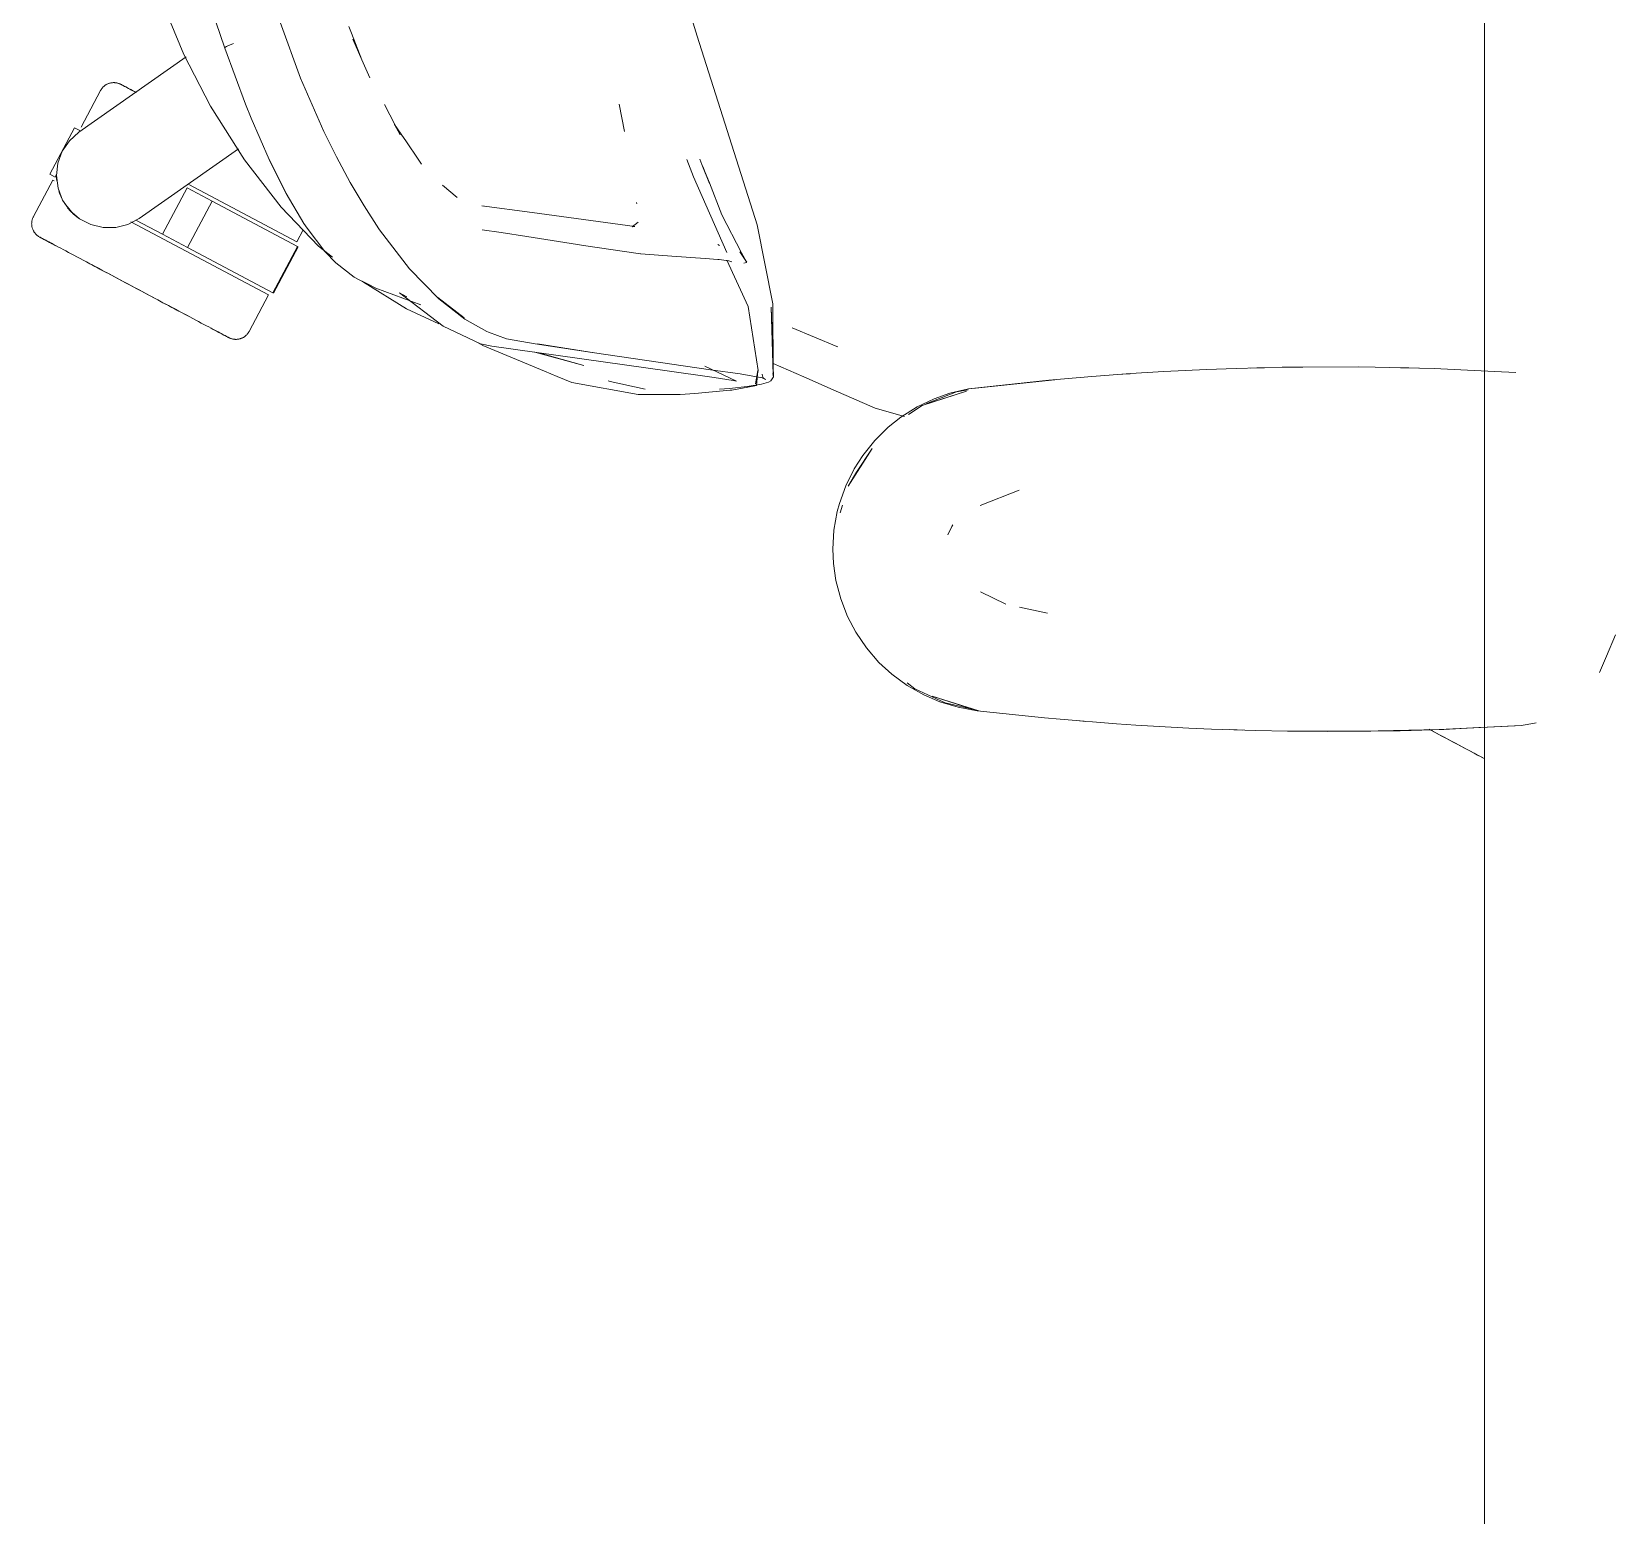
# Model space of a CAD drawing. Header units: millimetres. Extents: x 155920 to 295199, y -4084 to 97293.
# Drawn here: x 194247 to 194668.2, y 31136.2 to 31530.8 of the extents above; entities that cross this region are included whole.
import ezdxf

# ---------------------------------------------------------------- set-up
doc = ezdxf.new("R2010")
doc.units = ezdxf.units.MM
doc.header["$MEASUREMENT"] = 0
doc.layers.add('G-IMPT', color=8, linetype='CONTINUOUS', lineweight=9)
doc.layers.add('I-FURN', color=8, linetype='CONTINUOUS', lineweight=9)

msp = doc.modelspace()

# ---------------------------------------------------------------- linework, layer by layer
at = {"layer": 'G-IMPT'}
for p, q in [((194423.95, 31529.6), (194414.77, 31559.57)), ((194279.96, 31542.69), (194287.48, 31524.71)), ((194298.36, 31526.4), (194295.95, 31533.33)), ((194318.52, 31518.41), (194313.06, 31533.29)), ((194331.36, 31532.09), (194332.03, 31530.37)), ((194334.75, 31523.29), (194332.03, 31530.37)), ((194423.95, 31529.6), (194439.94, 31479.36)), ((194298.32, 31526.4), (194298.35, 31526.53)), ((194303.89, 31511.44), (194298.32, 31526.4)), ((194298.35, 31526.53), (194298.76, 31526.8)), ((194298.35, 31526.53), (194298.37, 31526.58)), ((194298.35, 31526.53), (194298.36, 31526.4)), ((194298.76, 31526.8), (194298.37, 31526.58)), ((194299.59, 31527.18), (194298.76, 31526.8)), ((194298.94, 31526.9), (194298.76, 31526.8)), ((194299.59, 31527.18), (194298.94, 31526.9)), ((194299.59, 31527.18), (194300.64, 31527.61)), ((194299.59, 31527.18), (194300.05, 31527.38)), ((194300.64, 31527.61), (194300.05, 31527.38)), ((194334.75, 31523.29), (194332.44, 31528.73)), ((194294.57, 31510.94), (194287.48, 31524.71)), ((194336.95, 31518.44), (194334.75, 31523.29)), ((194318.52, 31518.41), (194324.7, 31504.18)), ((194303.55, 31496.64), (194294.57, 31510.94)), ((194305.37, 31507.76), (194303.89, 31511.44)), ((194340.82, 31511.4), (194345.01, 31503.29)), ((194403.23, 31511.49), (194404.64, 31504.23)), ((194310.14, 31496.8), (194305.37, 31507.76)), ((194328.09, 31497.45), (194324.7, 31504.18)), ((194343.5, 31506.07), (194346.06, 31502.31)), ((194343.5, 31506.07), (194345.01, 31503.29)), ((194346.06, 31502.31), (194346.46, 31501.73)), ((194346.46, 31501.73), (194349.95, 31496.6)), ((194303.55, 31496.64), (194313.35, 31484.04)), ((194310.36, 31496.35), (194310.14, 31496.8)), ((194310.14, 31496.8), (194314.67, 31487.74)), ((194310.14, 31496.8), (194314.36, 31488.34)), ((194310.36, 31496.35), (194314.67, 31487.74)), ((194328.09, 31497.45), (194331.66, 31490.66)), ((194349.95, 31496.6), (194350.7, 31495.5)), ((194421.22, 31496.76), (194422.97, 31492.18)), ((194425.25, 31495.44), (194424.69, 31496.86)), ((194422.97, 31492.18), (194431.89, 31472.02)), ((194427.26, 31490.54), (194425.25, 31495.44)), ((194425.25, 31495.44), (194427.27, 31490.34)), ((194427.27, 31490.34), (194425.48, 31494.87)), ((194314.67, 31487.74), (194314.36, 31488.34)), ((194314.67, 31487.74), (194319.4, 31479.75)), ((194335.42, 31484.44), (194331.66, 31490.66)), ((194356.22, 31489.97), (194360.13, 31486.63)), ((194430.52, 31482.07), (194427.26, 31490.54)), ((194323.31, 31473.75), (194313.35, 31484.04)), ((194335.42, 31484.44), (194339.31, 31478.34)), ((194380.08, 31482.69), (194366.72, 31484.46)), ((194366.72, 31484.46), (194367.19, 31484.32)), ((194407.91, 31485.01), (194407.87, 31485.36)), ((194320.27, 31478.46), (194319.4, 31479.75)), ((194380.08, 31482.69), (194407.41, 31478.95)), ((194408.26, 31480.06), (194406.7, 31478.82)), ((194406.91, 31478.86), (194407.15, 31478.9)), ((194407.41, 31478.95), (194407.15, 31478.9)), ((194430.52, 31482.07), (194435.8, 31471.97)), ((194439.94, 31479.36), (194444.14, 31458.4)), ((194324.98, 31472.33), (194320.27, 31478.46)), ((194339.47, 31478.08), (194339.31, 31478.34)), ((194347.5, 31467.65), (194339.47, 31478.08)), ((194371.89, 31477.33), (194366.81, 31478.08)), ((194371.89, 31477.33), (194378.72, 31476.27)), ((194378.72, 31476.27), (194380.38, 31476.01)), ((194392.16, 31474.14), (194380.38, 31476.01)), ((194326.98, 31470.75), (194323.31, 31473.75)), ((194324.98, 31472.33), (194327.88, 31469.3)), ((194393.71, 31473.89), (194392.16, 31474.14)), ((194408.92, 31471.69), (194393.71, 31473.89)), ((194408.92, 31471.69), (194409, 31471.67)), ((194409, 31471.67), (194417.25, 31471.06)), ((194426.09, 31470.42), (194417.25, 31471.06)), ((194426.09, 31470.42), (194429.5, 31470.17)), ((194429.51, 31474.19), (194429.95, 31473.92)), ((194437.15, 31469.51), (194435.31, 31472.21)), ((194437.15, 31469.51), (194435.8, 31471.97)), ((194332.74, 31465.44), (194327.88, 31469.3)), ((194355.23, 31459.74), (194347.5, 31467.65)), ((194429.87, 31470.13), (194429.5, 31470.17)), ((194429.87, 31470.13), (194432.33, 31469.84)), ((194437.51, 31457.7), (194431.92, 31469.99)), ((194432.33, 31469.84), (194432.39, 31469.82)), ((194433.17, 31469.54), (194432.39, 31469.82)), ((194436.43, 31469.23), (194437.12, 31469.38)), ((194437.12, 31469.38), (194437.15, 31469.51)), ((194437.15, 31469.51), (194437.18, 31469.68)), ((194333.88, 31464.83), (194332.74, 31465.44)), ((194333.88, 31464.83), (194336.31, 31463.65)), ((194335.23, 31464.13), (194334.88, 31464.37)), ((194335.23, 31464.13), (194346.68, 31457.01)), ((194336.31, 31463.65), (194338.54, 31462.58)), ((194350.45, 31458.07), (194338.54, 31462.58)), ((194344.79, 31461.3), (194356.44, 31452.39)), ((194344.79, 31461.3), (194346.74, 31460.19)), ((194361.97, 31454.65), (194355.02, 31460.05)), ((194355.02, 31460.05), (194358.6, 31457.24)), ((194355.23, 31459.74), (194362.2, 31454.33)), ((194437.51, 31457.7), (194440.22, 31440.66)), ((194444.14, 31458.4), (194444.18, 31439.53)), ((194346.68, 31457.01), (194355.31, 31453.03)), ((194361.97, 31454.65), (194358.6, 31457.24)), ((194362.2, 31454.33), (194368.03, 31451.04)), ((194443.7, 31457.51), (194444.28, 31439.07)), ((194443.7, 31457.51), (194444.18, 31439.53)), ((194356.44, 31452.39), (194363.02, 31449.32)), ((194363.02, 31449.32), (194366.38, 31447.75)), ((194368.45, 31450.82), (194368.03, 31451.04)), ((194368.45, 31450.82), (194373.24, 31449.07)), ((194449.28, 31451.97), (194461.14, 31447.05)), ((194365.77, 31448.04), (194366.94, 31447.27)), ((194369.38, 31447.11), (194366.38, 31447.75)), ((194366.94, 31447.27), (194383.39, 31440.47)), ((194416.59, 31440.43), (194369.38, 31447.11)), ((194373.24, 31449.07), (194380.92, 31447.77)), ((194393.8, 31441.98), (194380.85, 31445.49)), ((194396.08, 31445.47), (194380.92, 31447.77)), ((194396.08, 31445.47), (194381.49, 31447.7)), ((194396.68, 31445.38), (194381.49, 31447.7)), ((194393.8, 31441.98), (194381.91, 31445.34)), ((194396.68, 31445.38), (194427.56, 31440.82)), ((194461.4, 31446.94), (194461.14, 31447.05)), ((194426.01, 31441.81), (194434.44, 31437.8)), ((194427.56, 31440.82), (194435.41, 31439.71)), ((194452.34, 31438.94), (194444.17, 31442.51)), ((194559.44, 31440.91), (194548.13, 31440.37)), ((194559.44, 31440.91), (194567.32, 31441.2)), ((194579.62, 31441.5), (194567.32, 31441.2)), ((194571.19, 31441.28), (194572.84, 31441.36)), ((194572.84, 31441.36), (194574.92, 31441.36)), ((194579.62, 31441.5), (194585.09, 31441.57)), ((194599.81, 31441.58), (194585.09, 31441.57)), ((194604.32, 31441.52), (194599.81, 31441.58)), ((194604.32, 31441.52), (194619.99, 31441.15)), ((194611.04, 31441.35), (194613.26, 31441.35)), ((194615.94, 31441.23), (194613.26, 31441.35)), ((194619.99, 31441.15), (194623.53, 31441.02)), ((194636.09, 31440.41), (194623.53, 31441.02)), ((194383.39, 31440.47), (194386.76, 31439.08)), ((194390.62, 31437.49), (194386.76, 31439.08)), ((194408.31, 31434.25), (194390.62, 31437.49)), ((194400.87, 31437.7), (194400.3, 31437.86)), ((194410.18, 31435.66), (194400.87, 31437.7)), ((194416.59, 31440.43), (194427.26, 31438.99)), ((194428.55, 31438.78), (194427.26, 31438.99)), ((194433.57, 31437.95), (194428.55, 31438.78)), ((194434.44, 31437.8), (194433.57, 31437.95)), ((194441.68, 31438.6), (194435.41, 31439.71)), ((194437.45, 31436.22), (194439.77, 31436.66)), ((194437.86, 31436.48), (194441.14, 31437.01)), ((194439.54, 31437.07), (194440.22, 31440.66)), ((194439.54, 31437.07), (194440.16, 31440.62)), ((194440.16, 31440.62), (194439.77, 31436.66)), ((194441.06, 31438.77), (194442.15, 31438.21)), ((194441.06, 31438.77), (194441.68, 31438.6)), ((194441.14, 31437.01), (194443, 31437.56)), ((194441.33, 31439.15), (194441.25, 31439.65)), ((194441.33, 31439.15), (194441.65, 31438.61)), ((194441.65, 31438.61), (194442.15, 31438.21)), ((194443.54, 31437.89), (194443, 31437.56)), ((194443.54, 31437.89), (194443.92, 31438.38)), ((194444.31, 31438.95), (194443.92, 31438.38)), ((194444.31, 31438.95), (194444.12, 31439.82)), ((194444.12, 31439.82), (194444.14, 31439.71)), ((194444.18, 31439.53), (194444.14, 31439.71)), ((194444.28, 31439.07), (194444.18, 31439.53)), ((194460.18, 31435.52), (194452.34, 31438.94)), ((194496.14, 31435.74), (194519.09, 31438.2)), ((194496.14, 31435.74), (194517.57, 31438.09)), ((194519.09, 31438.2), (194498.95, 31436.07)), ((194517.57, 31438.09), (194528.97, 31439.08)), ((194539.26, 31439.81), (194528.97, 31439.08)), ((194537.22, 31439.67), (194535.8, 31439.54)), ((194537.22, 31439.67), (194539.12, 31439.76)), ((194539.26, 31439.81), (194548.13, 31440.37)), ((194636.09, 31440.41), (194641.76, 31440.12)), ((194408.31, 31434.25), (194415.28, 31434.22)), ((194419.45, 31434.22), (194415.28, 31434.22)), ((194423.41, 31434.56), (194419.45, 31434.22)), ((194423.41, 31434.56), (194432.73, 31435.37)), ((194432.56, 31435.89), (194429.97, 31435.67)), ((194432.61, 31435.89), (194437.25, 31436.4)), ((194432.73, 31435.37), (194433.2, 31435.41)), ((194437.45, 31436.22), (194433.2, 31435.41)), ((194437.86, 31436.48), (194437.25, 31436.4)), ((194471.3, 31430.66), (194460.18, 31435.52)), ((194482.46, 31430.95), (194487.04, 31433.14)), ((194483.79, 31431.34), (194495.64, 31435.16)), ((194493.01, 31434.95), (194484.82, 31431.75)), ((194486.49, 31432.24), (194495.64, 31435.16)), ((194487.04, 31433.14), (194491.18, 31434.59)), ((194496.14, 31435.74), (194491.18, 31434.59)), ((194496.06, 31435.53), (194493.01, 31434.95)), ((194496.14, 31435.74), (194498.95, 31436.07)), ((194471.3, 31430.66), (194479.12, 31428.41)), ((194474.83, 31425.6), (194478.14, 31428.22)), ((194482.46, 31430.95), (194478.14, 31428.22)), ((194483.79, 31431.34), (194480.21, 31428.92)), ((194483.79, 31431.34), (194486.49, 31432.24)), ((194471.22, 31422.05), (194474.83, 31425.6)), ((194464.17, 31409.92), (194470.5, 31419.87)), ((194466.34, 31413.59), (194470.5, 31419.87)), ((194471.22, 31422.05), (194468.04, 31418.07)), ((194465.77, 31414.52), (194468.04, 31418.07)), ((194463.53, 31410.01), (194465.77, 31414.52)), ((194464.17, 31409.92), (194466.34, 31413.59)), ((194463.53, 31410.01), (194461.82, 31405.24)), ((194509.66, 31408.84), (194499.23, 31404.7)), ((194460.37, 31398.16), (194461.25, 31403.11)), ((194461.25, 31403.11), (194461.82, 31405.24)), ((194462.62, 31404.8), (194462, 31402.77)), ((194490.69, 31396.95), (194491.71, 31399.17)), ((194491.71, 31399.17), (194492, 31399.62)), ((194460.08, 31393.12), (194460.37, 31398.16)), ((194460.08, 31393.12), (194460.25, 31389.28)), ((194460.9, 31384.76), (194460.25, 31389.28)), ((194460.9, 31384.76), (194462.16, 31379.9)), ((194463.99, 31375.18), (194462.16, 31379.9)), ((194499.32, 31381.75), (194506.11, 31378.48)), ((194517.16, 31376.14), (194509.72, 31377.71)), ((194466.18, 31371.02), (194463.99, 31375.18)), ((194466.18, 31371.02), (194469.01, 31366.85)), ((194668.21, 31370.34), (194665.88, 31364.71)), ((194469.01, 31366.85), (194472.33, 31363.02)), ((194475.77, 31359.85), (194472.33, 31363.02)), ((194664.04, 31360.32), (194665.88, 31364.71)), ((194475.77, 31359.85), (194479.85, 31356.86)), ((194479.81, 31357.55), (194481.92, 31355.95)), ((194484.3, 31354.34), (194479.85, 31356.86)), ((194489.99, 31352.22), (194481.92, 31355.95)), ((194484.3, 31354.34), (194488.53, 31352.53)), ((194498.95, 31350.17), (194486.49, 31354)), ((194486.49, 31354), (194495.64, 31351.09)), ((194488.53, 31352.53), (194493.4, 31351.07)), ((194489.99, 31352.22), (194498.39, 31350.3)), ((194498.44, 31350.17), (194493.4, 31351.07)), ((194498.95, 31350.17), (194495.64, 31351.09)), ((194516.37, 31348.27), (194498.44, 31350.17)), ((194520.5, 31347.92), (194516.37, 31348.27)), ((194535.55, 31346.67), (194520.5, 31347.92)), ((194527.37, 31347.32), (194525.69, 31347.49)), ((194535.55, 31346.67), (194540.64, 31346.35)), ((194540.64, 31346.35), (194554.78, 31345.54)), ((194560.8, 31345.28), (194554.78, 31345.54)), ((194560.8, 31345.28), (194572.56, 31344.9)), ((194565.69, 31345.14), (194567.62, 31345.03)), ((194567.62, 31345.03), (194569.12, 31345.02)), ((194580.98, 31344.73), (194572.56, 31344.9)), ((194580.98, 31344.73), (194611, 31344.85)), ((194580.98, 31344.73), (194601.17, 31344.68)), ((194580.98, 31344.73), (194591.78, 31344.64)), ((194611, 31344.85), (194591.78, 31344.64)), ((194601.17, 31344.68), (194622.56, 31345.19)), ((194601.17, 31344.68), (194621.35, 31345.15)), ((194601.17, 31344.68), (194611, 31344.85)), ((194601.17, 31344.72), (194603.2, 31344.7)), ((194603.2, 31344.7), (194605.11, 31344.78)), ((194611, 31344.85), (194622.56, 31345.19)), ((194621.35, 31345.15), (194643.14, 31346.24)), ((194621.35, 31345.15), (194641.53, 31346.12)), ((194622.56, 31345.19), (194621.35, 31345.15)), ((194622.56, 31345.19), (194633.39, 31345.74)), ((194643.14, 31346.24), (194641.53, 31346.12)), ((194643.14, 31346.24), (194644.78, 31346.49)), ((194647.18, 31346.93), (194644.78, 31346.49))]:
    msp.add_line(p, q, dxfattribs=at)
at = {"layer": 'I-FURN'}
for p, q in [((194633.39, 32207.34), (194633.39, 30207.34)), ((194259.52, 31504.02), (194288.11, 31524.04)), ((194266.53, 31516.5), (194266.67, 31516.58)), ((194266.67, 31516.58), (194266.81, 31516.67)), ((194266.81, 31516.67), (194266.95, 31516.75)), ((194266.95, 31516.75), (194267.09, 31516.82)), ((194267.09, 31516.82), (194267.24, 31516.88)), ((194267.24, 31516.88), (194267.39, 31516.94)), ((194267.39, 31516.94), (194267.54, 31517)), ((194267.54, 31517), (194267.69, 31517.05)), ((194267.69, 31517.05), (194267.85, 31517.09)), ((194267.85, 31517.09), (194268.01, 31517.12)), ((194268.01, 31517.12), (194268.17, 31517.15)), ((194268.17, 31517.15), (194268.33, 31517.17)), ((194268.33, 31517.17), (194268.49, 31517.19)), ((194268.49, 31517.19), (194268.65, 31517.2)), ((194268.65, 31517.2), (194268.81, 31517.2)), ((194268.81, 31517.2), (194268.97, 31517.2)), ((194268.97, 31517.2), (194269.13, 31517.19)), ((194269.13, 31517.19), (194269.29, 31517.18)), ((194269.29, 31517.18), (194269.45, 31517.15)), ((194269.45, 31517.15), (194269.61, 31517.13)), ((194269.61, 31517.13), (194269.77, 31517.09)), ((194269.77, 31517.09), (194269.92, 31517.05)), ((194269.92, 31517.05), (194270.08, 31517)), ((194270.08, 31517), (194270.23, 31516.95)), ((194270.23, 31516.95), (194270.38, 31516.89)), ((194270.38, 31516.89), (194270.52, 31516.82)), ((194270.52, 31516.82), (194270.67, 31516.75)), ((194270.67, 31516.75), (194270.71, 31516.73)), ((194270.71, 31516.73), (194270.73, 31516.72)), ((194270.76, 31516.71), (194270.71, 31516.73)), ((194270.71, 31516.73), (194270.71, 31516.73)), ((194270.73, 31516.72), (194270.79, 31516.69)), ((194270.84, 31516.66), (194270.76, 31516.71)), ((194270.79, 31516.69), (194270.89, 31516.64)), ((194270.96, 31516.6), (194270.84, 31516.66)), ((194270.89, 31516.64), (194271.03, 31516.56)), ((194271.12, 31516.51), (194270.96, 31516.6)), ((194271.03, 31516.56), (194271.21, 31516.47)), ((194265.26, 31515.07), (194260.11, 31505.38)), ((194265.26, 31515.07), (194265.34, 31515.21)), ((194265.34, 31515.21), (194265.42, 31515.34)), ((194265.42, 31515.34), (194265.51, 31515.48)), ((194265.51, 31515.48), (194265.6, 31515.61)), ((194265.6, 31515.61), (194265.7, 31515.74)), ((194265.7, 31515.74), (194265.81, 31515.86)), ((194265.81, 31515.86), (194265.92, 31515.98)), ((194265.92, 31515.98), (194266.03, 31516.09)), ((194266.03, 31516.09), (194266.15, 31516.2)), ((194266.15, 31516.2), (194266.28, 31516.3)), ((194266.28, 31516.3), (194266.4, 31516.4)), ((194266.4, 31516.4), (194266.53, 31516.5)), ((194271.32, 31516.41), (194271.12, 31516.51)), ((194271.21, 31516.47), (194271.43, 31516.35)), ((194271.56, 31516.28), (194271.32, 31516.41)), ((194271.43, 31516.35), (194271.69, 31516.21)), ((194271.84, 31516.13), (194271.56, 31516.28)), ((194271.69, 31516.21), (194271.98, 31516.05)), ((194272.16, 31515.96), (194271.84, 31516.13)), ((194271.98, 31516.05), (194272.32, 31515.88)), ((194272.52, 31515.77), (194272.16, 31515.96)), ((194272.32, 31515.88), (194272.69, 31515.68)), ((194272.91, 31515.56), (194272.52, 31515.77)), ((194272.69, 31515.68), (194273.1, 31515.46)), ((194273.34, 31515.33), (194272.91, 31515.56)), ((194273.1, 31515.46), (194273.55, 31515.22)), ((194273.8, 31515.09), (194273.34, 31515.33)), ((194273.55, 31515.22), (194274.03, 31514.97)), ((194274.31, 31514.82), (194273.8, 31515.09)), ((194274.03, 31514.97), (194274.55, 31514.69)), ((194274.84, 31514.54), (194274.31, 31514.82)), ((194258.36, 31505.18), (194251.79, 31492.82)), ((194257.01, 31501.76), (194259.52, 31504.02)), ((194258.36, 31505.18), (194259.75, 31504.44)), ((194259.75, 31504.44), (194259.67, 31504.48)), ((194255.11, 31498.98), (194257.01, 31501.76)), ((194253.55, 31492.46), (194253.93, 31495.81)), ((194253.93, 31495.81), (194255.11, 31498.98)), ((194302, 31499.6), (194275.57, 31481.09)), ((194253.18, 31492.08), (194251.79, 31492.82)), ((194253.09, 31492.12), (194253.18, 31492.08)), ((194253.18, 31492.08), (194253.58, 31492.83)), ((194253.98, 31489.12), (194253.55, 31492.46)), ((194252.6, 31491.25), (194247.45, 31481.57)), ((194252.6, 31491.25), (194252.97, 31491.05)), ((194255.2, 31485.97), (194253.98, 31489.12)), ((194288.33, 31489.24), (194281.76, 31476.88)), ((194288.33, 31489.24), (194294.97, 31485.71)), ((194288.8, 31490.12), (194317.5, 31474.87)), ((194257.13, 31483.21), (194255.2, 31485.97)), ((194255.67, 31485.13), (194257.97, 31482.35)), ((194259.67, 31480.99), (194257.13, 31483.21)), ((194294.97, 31485.71), (194288.4, 31473.35)), ((194294.97, 31485.71), (194317.68, 31473.63)), ((194246.97, 31479.67), (194246.98, 31479.83)), ((194246.98, 31479.51), (194246.97, 31479.67)), ((194246.98, 31479.83), (194246.99, 31479.99)), ((194246.99, 31479.35), (194246.98, 31479.51)), ((194246.99, 31479.99), (194247, 31480.15)), ((194247, 31479.18), (194246.99, 31479.35)), ((194247, 31480.15), (194247.02, 31480.31)), ((194247.03, 31479.03), (194247, 31479.18)), ((194247.02, 31480.31), (194247.05, 31480.47)), ((194247.06, 31478.87), (194247.03, 31479.03)), ((194247.05, 31480.47), (194247.09, 31480.63)), ((194247.09, 31478.71), (194247.06, 31478.87)), ((194247.09, 31480.63), (194247.13, 31480.78)), ((194247.13, 31478.55), (194247.09, 31478.71)), ((194247.13, 31480.78), (194247.18, 31480.94)), ((194247.18, 31480.94), (194247.23, 31481.09)), ((194247.23, 31481.09), (194247.29, 31481.24)), ((194247.29, 31481.24), (194247.35, 31481.38)), ((194247.35, 31481.38), (194247.43, 31481.53)), ((194247.43, 31481.53), (194247.45, 31481.57)), ((194257.97, 31482.35), (194259.39, 31481.19)), ((194262.67, 31479.44), (194259.67, 31480.99)), ((194265.95, 31478.65), (194262.67, 31479.44)), ((194269.32, 31478.68), (194265.95, 31478.65)), ((194272.59, 31479.51), (194269.32, 31478.68)), ((194275.57, 31481.09), (194272.59, 31479.51)), ((194273.38, 31480.2), (194309.99, 31460.74)), ((194281.76, 31476.88), (194274.7, 31480.63)), ((194247.18, 31478.4), (194247.13, 31478.55)), ((194247.24, 31478.25), (194247.18, 31478.4)), ((194247.3, 31478.1), (194247.24, 31478.25)), ((194247.36, 31477.95), (194247.3, 31478.1)), ((194247.43, 31477.81), (194247.36, 31477.95)), ((194247.51, 31477.67), (194247.43, 31477.81)), ((194247.59, 31477.53), (194247.51, 31477.67)), ((194247.68, 31477.39), (194247.59, 31477.53)), ((194247.78, 31477.26), (194247.68, 31477.39)), ((194247.88, 31477.13), (194247.78, 31477.26)), ((194247.98, 31477.01), (194247.88, 31477.13)), ((194248.09, 31476.89), (194247.98, 31477.01)), ((194248.2, 31476.78), (194248.09, 31476.89)), ((194248.32, 31476.67), (194248.2, 31476.78)), ((194248.44, 31476.56), (194248.32, 31476.67)), ((194248.57, 31476.46), (194248.44, 31476.56)), ((194248.7, 31476.37), (194248.57, 31476.46)), ((194248.83, 31476.28), (194248.7, 31476.37)), ((194248.97, 31476.2), (194248.83, 31476.28)), ((194249.11, 31476.12), (194248.97, 31476.2)), ((194249.12, 31476.11), (194249.11, 31476.12)), ((194249.11, 31476.12), (194249.13, 31476.11)), ((194249.16, 31476.09), (194249.12, 31476.11)), ((194249.13, 31476.11), (194249.19, 31476.07)), ((194249.24, 31476.05), (194249.16, 31476.09)), ((194249.19, 31476.07), (194249.29, 31476.02)), ((194249.36, 31475.98), (194249.24, 31476.05)), ((194249.29, 31476.02), (194249.43, 31475.95)), ((194249.53, 31475.9), (194249.36, 31475.98)), ((194249.43, 31475.95), (194249.61, 31475.85)), ((194249.73, 31475.79), (194249.53, 31475.9)), ((194249.61, 31475.85), (194249.83, 31475.73)), ((194249.97, 31475.66), (194249.73, 31475.79)), ((194249.83, 31475.73), (194250.09, 31475.6)), ((194250.25, 31475.51), (194249.97, 31475.66)), ((194250.09, 31475.6), (194250.39, 31475.44)), ((194250.56, 31475.34), (194250.25, 31475.51)), ((194250.39, 31475.44), (194250.72, 31475.26)), ((194250.92, 31475.16), (194250.56, 31475.34)), ((194250.72, 31475.26), (194251.1, 31475.06)), ((194251.31, 31474.95), (194250.92, 31475.16)), ((194251.1, 31475.06), (194251.51, 31474.84)), ((194251.74, 31474.72), (194251.31, 31474.95)), ((194251.51, 31474.84), (194251.95, 31474.61)), ((194252.21, 31474.47), (194251.74, 31474.72)), ((194251.95, 31474.61), (194252.44, 31474.35)), ((194252.71, 31474.2), (194252.21, 31474.47)), ((194288.4, 31473.35), (194281.76, 31476.88)), ((194317.5, 31474.87), (194319.18, 31478.02)), ((194252.44, 31474.35), (194252.95, 31474.08)), ((194253.25, 31473.92), (194252.71, 31474.2)), ((194252.95, 31474.08), (194253.5, 31473.78)), ((194253.81, 31473.62), (194253.25, 31473.92)), ((194253.5, 31473.78), (194254.09, 31473.47)), ((194254.09, 31473.47), (194254.7, 31473.14)), ((194254.7, 31473.14), (194255.35, 31472.8)), ((194255.35, 31472.8), (194256.03, 31472.44)), ((194256.03, 31472.44), (194256.74, 31472.06)), ((194256.74, 31472.06), (194257.47, 31471.67)), ((194257.47, 31471.67), (194258.23, 31471.27)), ((194258.23, 31471.27), (194259.02, 31470.85)), ((194259.02, 31470.85), (194259.83, 31470.42)), ((194259.83, 31470.42), (194260.67, 31469.97)), ((194311.11, 31461.27), (194288.4, 31473.35)), ((194317.68, 31473.63), (194311.11, 31461.27)), ((194311.28, 31461.18), (194317.85, 31473.54)), ((194260.67, 31469.97), (194261.52, 31469.52)), ((194261.52, 31469.52), (194262.4, 31469.05)), ((194262.4, 31469.05), (194263.3, 31468.57)), ((194263.79, 31468.31), (194262.88, 31468.8)), ((194263.3, 31468.57), (194264.21, 31468.09)), ((194264.71, 31467.82), (194263.79, 31468.31)), ((194264.21, 31468.09), (194265.14, 31467.59)), ((194265.65, 31467.32), (194264.71, 31467.82)), ((194265.14, 31467.59), (194266.09, 31467.09)), ((194266.6, 31466.82), (194265.65, 31467.32)), ((194266.09, 31467.09), (194267.04, 31466.58)), ((194267.56, 31466.31), (194266.6, 31466.82)), ((194267.04, 31466.58), (194268.01, 31466.07)), ((194268.54, 31465.79), (194267.56, 31466.31)), ((194268.01, 31466.07), (194268.99, 31465.55)), ((194269.52, 31465.27), (194268.54, 31465.79)), ((194268.99, 31465.55), (194269.98, 31465.02)), ((194270.51, 31464.74), (194269.52, 31465.27)), ((194269.98, 31465.02), (194270.97, 31464.49)), ((194271.51, 31464.21), (194270.51, 31464.74)), ((194270.97, 31464.49), (194271.97, 31463.96)), ((194272.51, 31463.68), (194271.51, 31464.21)), ((194271.97, 31463.96), (194272.97, 31463.43)), ((194273.52, 31463.14), (194272.51, 31463.68)), ((194272.97, 31463.43), (194273.98, 31462.9)), ((194274.52, 31462.61), (194273.52, 31463.14)), ((194273.98, 31462.9), (194274.98, 31462.36)), ((194275.53, 31462.07), (194274.52, 31462.61)), ((194274.98, 31462.36), (194275.99, 31461.83)), ((194276.53, 31461.54), (194275.53, 31462.07)), ((194275.99, 31461.83), (194276.99, 31461.29)), ((194277.53, 31461.01), (194276.53, 31461.54)), ((194276.99, 31461.29), (194277.99, 31460.76)), ((194278.52, 31460.48), (194277.53, 31461.01)), ((194277.99, 31460.76), (194278.98, 31460.24)), ((194279.51, 31459.95), (194278.52, 31460.48)), ((194278.98, 31460.24), (194279.96, 31459.71)), ((194280.49, 31459.43), (194279.51, 31459.95)), ((194279.96, 31459.71), (194280.94, 31459.2)), ((194281.46, 31458.92), (194280.49, 31459.43)), ((194280.94, 31459.2), (194281.9, 31458.68)), ((194282.41, 31458.41), (194281.46, 31458.92)), ((194281.9, 31458.68), (194282.85, 31458.18)), ((194283.36, 31457.91), (194282.41, 31458.41)), ((194282.85, 31458.18), (194283.79, 31457.68)), ((194284.29, 31457.41), (194283.36, 31457.91)), ((194283.79, 31457.68), (194284.71, 31457.19)), ((194304.84, 31451.05), (194309.99, 31460.74)), ((194285.2, 31456.93), (194284.29, 31457.41)), ((194284.71, 31457.19), (194285.62, 31456.71)), ((194286.1, 31456.45), (194285.2, 31456.93)), ((194285.62, 31456.71), (194286.5, 31456.24)), ((194286.97, 31455.99), (194286.1, 31456.45)), ((194286.5, 31456.24), (194287.37, 31455.77)), ((194287.83, 31455.53), (194286.97, 31455.99)), ((194287.37, 31455.77), (194288.22, 31455.32)), ((194288.67, 31455.09), (194287.83, 31455.53)), ((194288.22, 31455.32), (194289.04, 31454.89)), ((194289.04, 31454.89), (194289.84, 31454.46)), ((194289.84, 31454.46), (194290.62, 31454.05)), ((194290.62, 31454.05), (194291.37, 31453.65)), ((194291.37, 31453.65), (194292.09, 31453.26)), ((194292.09, 31453.26), (194292.79, 31452.9)), ((194292.79, 31452.9), (194293.45, 31452.54)), ((194293.45, 31452.54), (194294.08, 31452.21)), ((194294.08, 31452.21), (194294.69, 31451.89)), ((194295, 31451.72), (194294.41, 31452.03)), ((194294.69, 31451.89), (194295.25, 31451.58)), ((194295.55, 31451.43), (194295, 31451.72)), ((194295.25, 31451.58), (194295.79, 31451.3)), ((194296.06, 31451.15), (194295.55, 31451.43)), ((194295.79, 31451.3), (194296.29, 31451.03)), ((194296.55, 31450.9), (194296.06, 31451.15)), ((194296.29, 31451.03), (194296.76, 31450.78)), ((194296.99, 31450.66), (194296.55, 31450.9)), ((194296.76, 31450.78), (194297.19, 31450.56)), ((194297.4, 31450.44), (194296.99, 31450.66)), ((194297.19, 31450.56), (194297.58, 31450.35)), ((194297.78, 31450.24), (194297.4, 31450.44)), ((194297.58, 31450.35), (194297.93, 31450.16)), ((194298.11, 31450.06), (194297.78, 31450.24)), ((194297.93, 31450.16), (194298.25, 31449.99)), ((194298.41, 31449.91), (194298.11, 31450.06)), ((194298.25, 31449.99), (194298.53, 31449.84)), ((194298.67, 31449.77), (194298.41, 31449.91)), ((194298.53, 31449.84), (194298.77, 31449.71)), ((194298.89, 31449.65), (194298.67, 31449.77)), ((194298.77, 31449.71), (194298.97, 31449.61)), ((194299.07, 31449.56), (194298.89, 31449.65)), ((194298.97, 31449.61), (194299.14, 31449.52)), ((194299.21, 31449.48), (194299.07, 31449.56)), ((194299.14, 31449.52), (194299.26, 31449.45)), ((194299.31, 31449.43), (194299.21, 31449.48)), ((194299.26, 31449.45), (194299.34, 31449.41)), ((194299.37, 31449.4), (194299.31, 31449.43)), ((194299.34, 31449.41), (194299.38, 31449.39)), ((194299.39, 31449.39), (194299.37, 31449.4)), ((194299.38, 31449.39), (194299.39, 31449.39)), ((194299.43, 31449.37), (194299.39, 31449.39)), ((194299.57, 31449.29), (194299.43, 31449.37)), ((194299.72, 31449.23), (194299.57, 31449.29)), ((194299.87, 31449.17), (194299.72, 31449.23)), ((194300.02, 31449.12), (194299.87, 31449.17)), ((194302.71, 31449.18), (194302.55, 31449.12)), ((194302.86, 31449.24), (194302.71, 31449.18)), ((194303, 31449.3), (194302.86, 31449.24)), ((194303.15, 31449.37), (194303, 31449.3)), ((194303.29, 31449.45), (194303.15, 31449.37)), ((194303.43, 31449.53), (194303.29, 31449.45)), ((194303.56, 31449.62), (194303.43, 31449.53)), ((194303.69, 31449.72), (194303.56, 31449.62)), ((194303.82, 31449.82), (194303.69, 31449.72)), ((194303.94, 31449.92), (194303.82, 31449.82)), ((194304.06, 31450.03), (194303.94, 31449.92)), ((194304.18, 31450.14), (194304.06, 31450.03)), ((194304.29, 31450.26), (194304.18, 31450.14)), ((194304.39, 31450.38), (194304.29, 31450.26)), ((194304.49, 31450.51), (194304.39, 31450.38)), ((194304.59, 31450.64), (194304.49, 31450.51)), ((194304.67, 31450.77), (194304.59, 31450.64)), ((194304.76, 31450.91), (194304.67, 31450.77)), ((194304.84, 31451.05), (194304.76, 31450.91)), ((194300.17, 31449.07), (194300.02, 31449.12)), ((194300.33, 31449.03), (194300.17, 31449.07)), ((194300.49, 31448.99), (194300.33, 31449.03)), ((194300.65, 31448.96), (194300.49, 31448.99)), ((194300.8, 31448.94), (194300.65, 31448.96)), ((194300.97, 31448.93), (194300.8, 31448.94)), ((194301.13, 31448.92), (194300.97, 31448.93)), ((194301.29, 31448.91), (194301.13, 31448.92)), ((194301.45, 31448.92), (194301.29, 31448.91)), ((194301.61, 31448.93), (194301.45, 31448.92)), ((194301.77, 31448.94), (194301.61, 31448.93)), ((194301.93, 31448.97), (194301.77, 31448.94)), ((194302.09, 31449), (194301.93, 31448.97)), ((194302.25, 31449.03), (194302.09, 31449)), ((194302.4, 31449.07), (194302.25, 31449.03)), ((194302.55, 31449.12), (194302.4, 31449.07)), ((194619.65, 31344.71), (194618.67, 31345.23)), ((194619.12, 31344.99), (194620.11, 31344.46)), ((194620.64, 31344.18), (194619.65, 31344.71)), ((194620.11, 31344.46), (194621.1, 31343.94)), ((194621.64, 31343.65), (194620.64, 31344.18)), ((194621.1, 31343.94), (194622.1, 31343.4)), ((194622.64, 31343.12), (194621.64, 31343.65)), ((194622.1, 31343.4), (194623.1, 31342.87)), ((194623.65, 31342.58), (194622.64, 31343.12)), ((194623.1, 31342.87), (194624.11, 31342.34)), ((194624.65, 31342.05), (194623.65, 31342.58)), ((194624.11, 31342.34), (194625.11, 31341.8)), ((194625.66, 31341.51), (194624.65, 31342.05)), ((194625.11, 31341.8), (194626.12, 31341.27)), ((194626.66, 31340.98), (194625.66, 31341.51)), ((194626.12, 31341.27), (194627.12, 31340.74)), ((194627.66, 31340.45), (194626.66, 31340.98)), ((194627.12, 31340.74), (194628.12, 31340.21)), ((194628.65, 31339.92), (194627.66, 31340.45)), ((194628.12, 31340.21), (194629.11, 31339.68)), ((194629.64, 31339.4), (194628.65, 31339.92)), ((194629.11, 31339.68), (194630.09, 31339.16)), ((194630.62, 31338.88), (194629.64, 31339.4)), ((194630.09, 31339.16), (194631.07, 31338.64)), ((194631.59, 31338.36), (194630.62, 31338.88)), ((194631.07, 31338.64), (194632.03, 31338.12)), ((194632.54, 31337.85), (194631.59, 31338.36)), ((194632.03, 31338.12), (194632.98, 31337.62)), ((194633.49, 31337.35), (194632.54, 31337.85))]:
    msp.add_line(p, q, dxfattribs=at)
for points in [[(194253.65, 31491.02), (194253.61, 31491.4), (194253.57, 31492.06), (194253.57, 31492.6), (194253.58, 31492.83)], [(194257.62, 31482.69), (194257.21, 31483.09), (194256.85, 31483.5), (194256.52, 31483.92)]]:
    msp.add_open_spline(points, degree=3, dxfattribs=at)
msp.add_open_spline([(194254.91, 31486.53), (194254.84, 31486.68), (194254.55, 31487.32), (194254.32, 31487.94), (194254.18, 31488.41)], degree=3, knots=[-0.5319761, -0.5319761, -0.5319761, -0.5319761, -0.5, -0.4, -0.4, -0.4, -0.4], dxfattribs=at)

doc.saveas('drawing.dxf')
